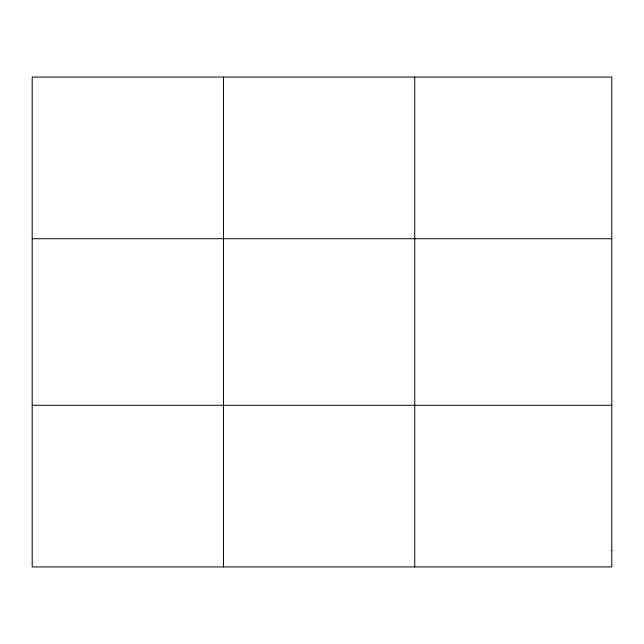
<?xml version="1.0" encoding="UTF-8"?>
<svg xmlns="http://www.w3.org/2000/svg" width="644" height="644" viewBox="0 0 644 644"><rect width="100%" height="100%" fill="white"/><g stroke="black" fill="none" stroke-linecap="round" stroke-linejoin="round"><path stroke-width="0.97" d="M223.468 77.071L223.468 566.929M414.736 77.071L414.736 566.929M32.2 238.723L611.8 238.723M32.2 405.277L611.8 405.277M611.8 550.765L611.8 566.929L32.2 566.929L32.2 77.071L611.8 77.071L611.8 550.765"/></g></svg>
